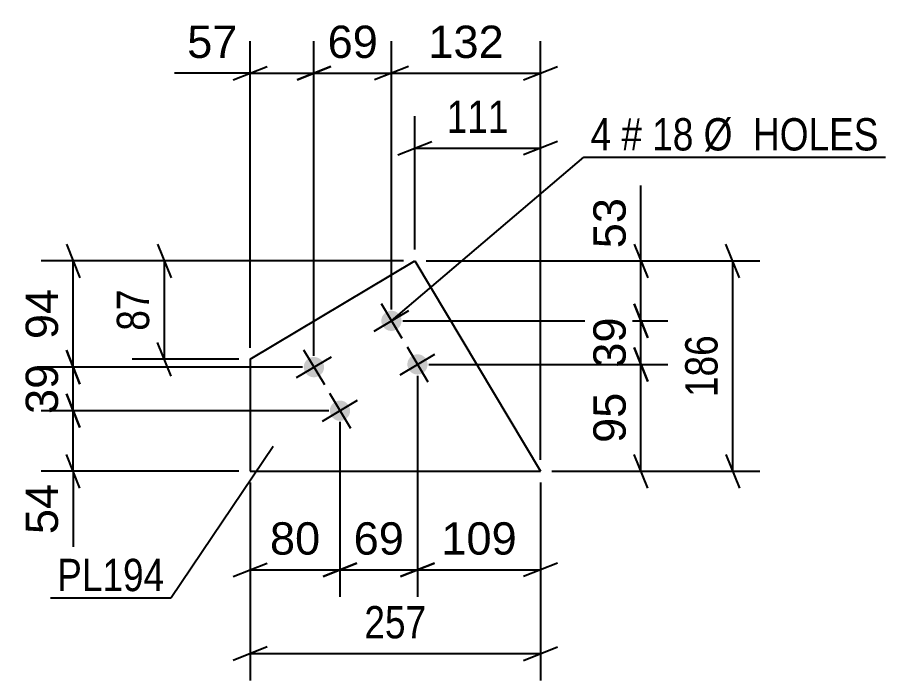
# Model space of a CAD drawing. Header units: millimetres. Extents: x 0 to 1189, y 0 to 841.
# Drawn here: x 552.7 to 629.6, y 219 to 277.9 of the extents above; entities that cross this region are included whole.
import ezdxf

# ---------------------------------------------------------------- set-up
doc = ezdxf.new("R2010")
doc.units = ezdxf.units.MM
doc.styles.add('Arial', font='ARIAL.TTF', dxfattribs={"height": 0.2})
doc.styles.add('Arial Narrow', font='ARIALN.TTF', dxfattribs={"height": 0.2})

# ---------------------------------------------------------------- blocks, each defined once
blk = doc.blocks.new('Part-203770571-41363 - 41362')
at = {"color": 2, "linetype": 'Continuous'}
for p, q in [((573.321, 247.54), (587.915, 256.258)), ((587.915, 256.258), (599.056, 237.609)), ((573.321, 247.54), (573.321, 237.609)), ((573.321, 237.609), (599.056, 237.609))]:
    blk.add_line(p, q, dxfattribs=at)
blk = doc.blocks.new('Bolt-203770571-41364 - 41362')
at = {"linetype": 'Continuous'}
for points in [[(586.619, 251.407, -1), (585.074, 250.484, -1)], [(579.751, 247.305, -1), (578.206, 246.381, -1)], [(588.927, 247.544, -1), (587.382, 246.621, -1)], [(582.059, 243.441, -1), (580.514, 242.518, -1)]]:
    blk.add_hatch(color=1, dxfattribs=at).paths.add_polyline_path(points)
at = {"color": 1, "linetype": 'Continuous'}
for p, q in [((584.923, 252.491), (586.77, 249.401)), ((584.301, 250.023), (587.392, 251.869)), ((587.231, 248.628), (589.078, 245.538)), ((577.434, 245.92), (580.524, 247.766)), ((578.056, 248.388), (579.902, 245.298)), ((586.609, 246.16), (589.7, 248.006)), ((579.741, 242.057), (582.832, 243.903)), ((580.364, 244.525), (582.21, 241.435))]:
    blk.add_line(p, q, dxfattribs=at)
blk = doc.blocks.new('StraightDimension-203770571-41804 - 41362')
at = {"color": 7, "linetype": 'Continuous'}
for p, q in [((565.125, 257.758), (566.325, 254.758)), ((586.915, 256.258), (562.875, 256.258)), ((565.725, 247.54), (565.725, 256.258)), ((566.325, 246.04), (565.125, 249.04)), ((572.321, 247.54), (562.875, 247.54))]:
    blk.add_line(p, q, dxfattribs=at)
at = {"color": 0}
blk.add_wipeout([(564.975, 254.327), (560.775, 254.327), (560.775, 249.471), (564.975, 249.471)], dxfattribs=at)
at = {"color": 3, "style": 'Arial Narrow'}
blk.add_text('87', height=2.8633, rotation=90.00021, dxfattribs=at).set_placement((564.375, 250.071))
blk = doc.blocks.new('StraightDimension-203770571-45653 - 41362')
at = {"color": 7, "linetype": 'Continuous'}
for p, q in [((557.05, 248.343), (558.25, 245.343)), ((577.979, 246.843), (554.8, 246.843)), ((557.65, 242.98), (557.65, 246.843)), ((558.25, 241.48), (557.05, 244.48)), ((580.287, 242.98), (554.8, 242.98))]:
    blk.add_line(p, q, dxfattribs=at)
at = {"color": 0}
blk.add_wipeout([(556.9, 247.735), (552.7, 247.735), (552.7, 242.088), (556.9, 242.088)], dxfattribs=at)
at = {"color": 3, "style": 'Arial'}
blk.add_text('39', height=2.8652, rotation=90.00021, dxfattribs=at).set_placement((556.3, 242.688))
blk = doc.blocks.new('StraightDimension-203770571-41810 - 41362')
at = {"color": 7, "linetype": 'Continuous'}
for p, q in [((616.689, 254.758), (615.489, 257.758)), ((588.915, 256.258), (618.489, 256.258)), ((616.089, 237.609), (616.089, 256.258)), ((615.489, 239.109), (616.689, 236.109)), ((600.056, 237.609), (618.489, 237.609))]:
    blk.add_line(p, q, dxfattribs=at)
at = {"color": 0}
blk.add_wipeout([(615.339, 250.276), (611.139, 250.276), (611.139, 243.592), (615.339, 243.592)], dxfattribs=at)
at = {"color": 3, "style": 'Arial Narrow'}
blk.add_text('186', height=2.8633, rotation=90.00021, dxfattribs=at).set_placement((614.739, 244.192))
blk = doc.blocks.new('StraightDimension-203770571-41794 - 41362')
at = {"color": 7, "linetype": 'Continuous'}
for p, q in [((587.915, 257.258), (587.915, 269.108)), ((599.056, 238.609), (599.056, 269.108)), ((586.415, 265.658), (589.415, 266.858)), ((587.915, 266.258), (599.056, 266.258)), ((600.556, 266.858), (597.556, 265.658))]:
    blk.add_line(p, q, dxfattribs=at)
at = {"color": 0}
blk.add_wipeout([(596.827, 267.008), (596.827, 271.208), (590.143, 271.208), (590.143, 267.008)], dxfattribs=at)
at = {"color": 3, "style": 'Arial Narrow'}
blk.add_text('111', height=2.8633, dxfattribs=at).set_placement((590.743, 267.608))
blk = doc.blocks.new('StraightDimension-203770571-41800 - 41362')
at = {"color": 7, "linetype": 'Continuous'}
for p, q in [((573.321, 236.609), (573.321, 219.045)), ((599.056, 236.609), (599.056, 219.045)), ((574.821, 222.045), (571.821, 220.845)), ((597.556, 220.845), (600.556, 222.045)), ((573.321, 221.445), (599.056, 221.445))]:
    blk.add_line(p, q, dxfattribs=at)
at = {"color": 0}
blk.add_wipeout([(589.53, 222.195), (589.53, 226.395), (582.846, 226.395), (582.846, 222.195)], dxfattribs=at)
at = {"color": 3, "style": 'Arial Narrow'}
blk.add_text('257', height=2.8633, dxfattribs=at).set_placement((583.446, 222.795))
blk = doc.blocks.new('StraightDimension-203770571-45600 - 41362')
at = {"color": 7, "linetype": 'Continuous'}
for p, q in [((585.847, 251.946), (585.847, 275.755)), ((599.056, 238.609), (599.056, 275.755)), ((587.347, 273.505), (584.347, 272.305)), ((597.556, 272.305), (600.556, 273.505)), ((585.847, 272.905), (599.056, 272.905))]:
    blk.add_line(p, q, dxfattribs=at)
at = {"color": 0}
blk.add_wipeout([(596.387, 273.655), (596.387, 277.855), (588.516, 277.855), (588.516, 273.655)], dxfattribs=at)
at = {"color": 3, "style": 'Arial'}
blk.add_text('132', height=2.8652, dxfattribs=at).set_placement((589.116, 274.255))
blk = doc.blocks.new('StraightDimension-203770571-45601 - 41362')
at = {"color": 7, "linetype": 'Continuous'}
for p, q in [((578.979, 247.843), (578.979, 275.755)), ((585.847, 251.946), (585.847, 275.755)), ((577.479, 272.305), (580.479, 273.505)), ((587.347, 273.505), (584.347, 272.305)), ((578.979, 272.905), (585.847, 272.905))]:
    blk.add_line(p, q, dxfattribs=at)
at = {"color": 0}
blk.add_wipeout([(585.236, 273.655), (585.236, 277.855), (579.589, 277.855), (579.589, 273.655)], dxfattribs=at)
at = {"color": 3, "style": 'Arial'}
blk.add_text('69', height=2.8652, dxfattribs=at).set_placement((580.189, 274.255))
blk = doc.blocks.new('StraightDimension-203770571-45602 - 41362')
at = {"color": 7, "linetype": 'Continuous'}
for p, q in [((573.321, 248.54), (573.321, 275.755)), ((578.979, 247.843), (578.979, 275.755)), ((571.821, 272.305), (574.821, 273.505)), ((580.479, 273.505), (577.479, 272.305)), ((573.321, 272.905), (566.623, 272.905)), ((573.321, 272.905), (566.623, 272.905)), ((573.321, 272.905), (578.979, 272.905))]:
    blk.add_line(p, q, dxfattribs=at)
at = {"color": 0}
blk.add_wipeout([(572.796, 273.655), (572.796, 277.855), (567.148, 277.855), (567.148, 273.655)], dxfattribs=at)
at = {"color": 3, "style": 'Arial'}
blk.add_text('57', height=2.8652, dxfattribs=at).set_placement((567.748, 274.255))
blk = doc.blocks.new('StraightDimension-203770571-45629 - 41362')
at = {"color": 7, "linetype": 'Continuous'}
for p, q in [((588.154, 246.083), (588.154, 226.47)), ((599.056, 236.609), (599.056, 226.47)), ((586.654, 228.27), (589.654, 229.47)), ((600.556, 229.47), (597.556, 228.27)), ((588.154, 228.87), (599.056, 228.87))]:
    blk.add_line(p, q, dxfattribs=at)
at = {"color": 0}
blk.add_wipeout([(597.541, 229.62), (597.541, 233.82), (589.67, 233.82), (589.67, 229.62)], dxfattribs=at)
at = {"color": 3, "style": 'Arial'}
blk.add_text('109', height=2.8652, dxfattribs=at).set_placement((590.27, 230.22))
blk = doc.blocks.new('StraightDimension-203770571-45630 - 41362')
at = {"color": 7, "linetype": 'Continuous'}
for p, q in [((588.154, 246.083), (588.154, 226.47)), ((581.287, 241.98), (581.287, 226.47)), ((579.787, 228.27), (582.787, 229.47)), ((589.654, 229.47), (586.654, 228.27)), ((581.287, 228.87), (588.154, 228.87))]:
    blk.add_line(p, q, dxfattribs=at)
at = {"color": 0}
blk.add_wipeout([(587.544, 229.62), (587.544, 233.82), (581.897, 233.82), (581.897, 229.62)], dxfattribs=at)
at = {"color": 3, "style": 'Arial'}
blk.add_text('69', height=2.8652, dxfattribs=at).set_placement((582.497, 230.22))
blk = doc.blocks.new('StraightDimension-203770571-45631 - 41362')
at = {"color": 7, "linetype": 'Continuous'}
for p, q in [((581.287, 241.98), (581.287, 226.47)), ((573.321, 236.609), (573.321, 226.47)), ((571.821, 228.27), (574.821, 229.47)), ((582.787, 229.47), (579.787, 228.27)), ((573.321, 228.87), (581.287, 228.87))]:
    blk.add_line(p, q, dxfattribs=at)
at = {"color": 0}
blk.add_wipeout([(580.127, 229.62), (580.127, 233.82), (574.48, 233.82), (574.48, 229.62)], dxfattribs=at)
at = {"color": 3, "style": 'Arial'}
blk.add_text('80', height=2.8652, dxfattribs=at).set_placement((575.08, 230.22))
blk = doc.blocks.new('StraightDimension-203770571-45652 - 41362')
at = {"color": 7, "linetype": 'Continuous'}
for p, q in [((557.05, 257.758), (558.25, 254.758)), ((586.915, 256.258), (554.8, 256.258)), ((557.65, 246.843), (557.65, 256.258)), ((558.25, 245.343), (557.05, 248.343)), ((577.979, 246.843), (554.8, 246.843))]:
    blk.add_line(p, q, dxfattribs=at)
at = {"color": 0}
blk.add_wipeout([(556.9, 254.374), (552.7, 254.374), (552.7, 248.727), (556.9, 248.727)], dxfattribs=at)
at = {"color": 3, "style": 'Arial'}
blk.add_text('94', height=2.8652, rotation=90.00021, dxfattribs=at).set_placement((556.3, 249.327))
blk = doc.blocks.new('StraightDimension-203770571-45654 - 41362')
at = {"color": 7, "linetype": 'Continuous'}
for p, q in [((557.05, 244.48), (558.25, 241.48)), ((580.287, 242.98), (554.8, 242.98)), ((557.65, 237.609), (557.65, 242.98)), ((558.25, 236.109), (557.05, 239.109)), ((572.321, 237.609), (554.8, 237.609)), ((557.65, 237.609), (557.65, 230.912)), ((557.65, 237.609), (557.65, 230.912))]:
    blk.add_line(p, q, dxfattribs=at)
at = {"color": 0}
blk.add_wipeout([(556.9, 237.084), (552.7, 237.084), (552.7, 231.437), (556.9, 231.437)], dxfattribs=at)
at = {"color": 3, "style": 'Arial'}
blk.add_text('54', height=2.8652, rotation=90.00021, dxfattribs=at).set_placement((556.3, 232.037))
blk = doc.blocks.new('StraightDimension-203770571-45675 - 41362')
at = {"color": 7, "linetype": 'Continuous'}
for p, q in [((607.95, 256.258), (607.95, 262.956)), ((607.95, 256.258), (607.95, 262.956)), ((607.35, 257.758), (608.55, 254.758)), ((588.915, 256.258), (610.35, 256.258)), ((607.95, 250.946), (607.95, 256.258)), ((608.55, 249.446), (607.35, 252.446)), ((586.847, 250.946), (610.35, 250.946))]:
    blk.add_line(p, q, dxfattribs=at)
at = {"color": 0}
blk.add_wipeout([(607.2, 262.431), (603, 262.431), (603, 256.783), (607.2, 256.783)], dxfattribs=at)
at = {"color": 3, "style": 'Arial'}
blk.add_text('53', height=2.8652, rotation=90.00021, dxfattribs=at).set_placement((606.6, 257.383))
blk = doc.blocks.new('StraightDimension-203770571-45676 - 41362')
at = {"color": 7, "linetype": 'Continuous'}
for p, q in [((607.35, 252.446), (608.55, 249.446)), ((586.847, 250.946), (610.35, 250.946)), ((607.95, 247.083), (607.95, 250.946)), ((608.55, 245.583), (607.35, 248.583)), ((589.154, 247.083), (610.35, 247.083))]:
    blk.add_line(p, q, dxfattribs=at)
at = {"color": 0}
blk.add_wipeout([(607.2, 251.838), (603, 251.838), (603, 246.191), (607.2, 246.191)], dxfattribs=at)
at = {"color": 3, "style": 'Arial'}
blk.add_text('39', height=2.8652, rotation=90.00021, dxfattribs=at).set_placement((606.6, 246.791))
blk = doc.blocks.new('StraightDimension-203770571-45677 - 41362')
at = {"color": 7, "linetype": 'Continuous'}
for p, q in [((607.35, 248.583), (608.55, 245.583)), ((589.154, 247.083), (610.35, 247.083)), ((607.95, 237.609), (607.95, 247.083)), ((608.55, 236.109), (607.35, 239.109)), ((600.056, 237.609), (610.35, 237.609))]:
    blk.add_line(p, q, dxfattribs=at)
at = {"color": 0}
blk.add_wipeout([(607.2, 245.17), (603, 245.17), (603, 239.522), (607.2, 239.522)], dxfattribs=at)
at = {"color": 3, "style": 'Arial'}
blk.add_text('95', height=2.8652, rotation=90.00021, dxfattribs=at).set_placement((606.6, 240.122))
blk = doc.blocks.new('Mark-203770571-42264 - 41362')
at = {"color": 7, "linetype": 'Continuous'}
for p, q in [((585.847, 250.946), (602.896, 265.454)), ((602.896, 265.454), (629.636, 265.454))]:
    blk.add_line(p, q, dxfattribs=at)
at = {"color": 0}
for points in [[(605.324, 266.054), (605.324, 269.054), (603.496, 269.054), (603.496, 266.054)], [(608.052, 266.054), (608.052, 269.054), (606.224, 269.054), (606.224, 266.054)], [(612.608, 266.054), (612.608, 269.054), (608.952, 269.054), (608.952, 266.054)], [(629.036, 266.054), (629.036, 269.054), (613.508, 269.054), (613.508, 266.054)]]:
    blk.add_wipeout(points, dxfattribs=at)
for points in [[(605.324, 266.054), (605.324, 269.054), (603.496, 269.054), (603.496, 266.054)], [(608.052, 266.054), (608.052, 269.054), (606.224, 269.054), (606.224, 266.054)], [(612.608, 266.054), (612.608, 269.054), (608.952, 269.054), (608.952, 266.054)], [(629.036, 266.054), (629.036, 269.054), (613.508, 269.054), (613.508, 266.054)]]:
    blk.add_wipeout(points, dxfattribs=at)
at = {"color": 3, "style": 'Arial Narrow'}
for s, height, p in [('4', 2.863, (603.496, 266.054)), ('#', 2.863, (606.224, 266.054)), ('18', 2.8633, (608.952, 266.054)), ('Ø  HOLES', 2.8633, (613.508, 266.054))]:
    blk.add_text(s, height=height, dxfattribs=at).set_placement(p)
blk = doc.blocks.new('Mark-203770571-42261 - 41362')
at = {"color": 30, "linetype": 'Continuous'}
for p in [(575.368, 239.804), (555.626, 226.384)]:
    blk.add_line(p, (566.329, 226.384), dxfattribs=at)
at = {"color": 0}
blk.add_wipeout([(565.729, 226.984), (565.729, 229.984), (556.226, 229.984), (556.226, 226.984)], dxfattribs=at)
blk.add_wipeout([(565.729, 226.984), (565.729, 229.984), (556.226, 229.984), (556.226, 226.984)], dxfattribs=at)
at = {"color": 3, "style": 'Arial Narrow'}
blk.add_text('PL194', height=2.8633, dxfattribs=at).set_placement((556.226, 226.984))

msp = doc.modelspace()

# ---------------------------------------------------------------- block references
for name in ['Part-203770571-41363 - 41362', 'Bolt-203770571-41364 - 41362']:
    msp.add_blockref(name, (0, 0))

# ---------------------------------------------------------------- next in the draw order: block references
for name in ['StraightDimension-203770571-41804 - 41362', 'StraightDimension-203770571-41810 - 41362']:
    msp.add_blockref(name, (0, 0))

# ---------------------------------------------------------------- next in the draw order: block references
for name in ['StraightDimension-203770571-41794 - 41362', 'StraightDimension-203770571-45653 - 41362', 'StraightDimension-203770571-41800 - 41362']:
    msp.add_blockref(name, (0, 0))

# ---------------------------------------------------------------- next in the draw order: block references
msp.add_blockref('StraightDimension-203770571-45600 - 41362', (0, 0))

# ---------------------------------------------------------------- next in the draw order: block references
for name in ['StraightDimension-203770571-45601 - 41362', 'StraightDimension-203770571-45629 - 41362']:
    msp.add_blockref(name, (0, 0))

# ---------------------------------------------------------------- next in the draw order: block references
for name in ['StraightDimension-203770571-45602 - 41362', 'StraightDimension-203770571-45630 - 41362']:
    msp.add_blockref(name, (0, 0))

# ---------------------------------------------------------------- next in the draw order: block references
for name in ['StraightDimension-203770571-45652 - 41362', 'StraightDimension-203770571-45631 - 41362']:
    msp.add_blockref(name, (0, 0))

# ---------------------------------------------------------------- next in the draw order: block references
for name in ['StraightDimension-203770571-45675 - 41362', 'StraightDimension-203770571-45654 - 41362']:
    msp.add_blockref(name, (0, 0))

# ---------------------------------------------------------------- next in the draw order: block references
for name in ['StraightDimension-203770571-45676 - 41362', 'Mark-203770571-42261 - 41362']:
    msp.add_blockref(name, (0, 0))

# ---------------------------------------------------------------- next in the draw order: block references
for name in ['Mark-203770571-42264 - 41362', 'StraightDimension-203770571-45677 - 41362']:
    msp.add_blockref(name, (0, 0))

doc.saveas('drawing.dxf')
